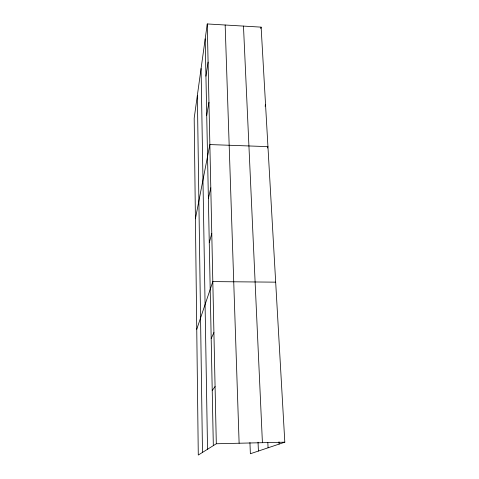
<?xml version="1.0" encoding="UTF-8"?>
<svg xmlns="http://www.w3.org/2000/svg" width="479" height="479" viewBox="0 0 479 479"><rect width="100%" height="100%" fill="white"/><g stroke="black" fill="none" stroke-linecap="round" stroke-linejoin="round"><path stroke-width="0.72" d="M207.263 23.95L194.187 118.211L198.282 455.05L216.31 443.758L284.813 442.183L261.121 27.135L207.263 23.95L216.31 443.758M205.94 76.155L208.084 62.126M206.718 115.313L208.952 102.278M195.408 218.807L209.862 144.574L267.947 146.634L267.444 148.011M208.383 198.51L210.796 187.828M260.768 28.53L261.121 27.135M209.269 242.745L211.778 233.441M265.103 106.182L265.552 104.757M196.749 329.283L212.814 281.604L275.676 282.155M211.185 338.569L213.915 332.546M212.221 390.577L215.077 386.505M284.813 442.183L250.367 453.745L249.93 442.53M279 441.86L279.119 444.093M267.827 442.638L268.072 447.799M243.476 26.088L262.414 442.698M258.037 442.195L258.421 451.044M225.16 25.01L239.123 443.237M205.192 38.865L213.323 445.632M201.078 68.551L207.533 449.254M197.366 95.303L202.485 452.416"/></g></svg>
